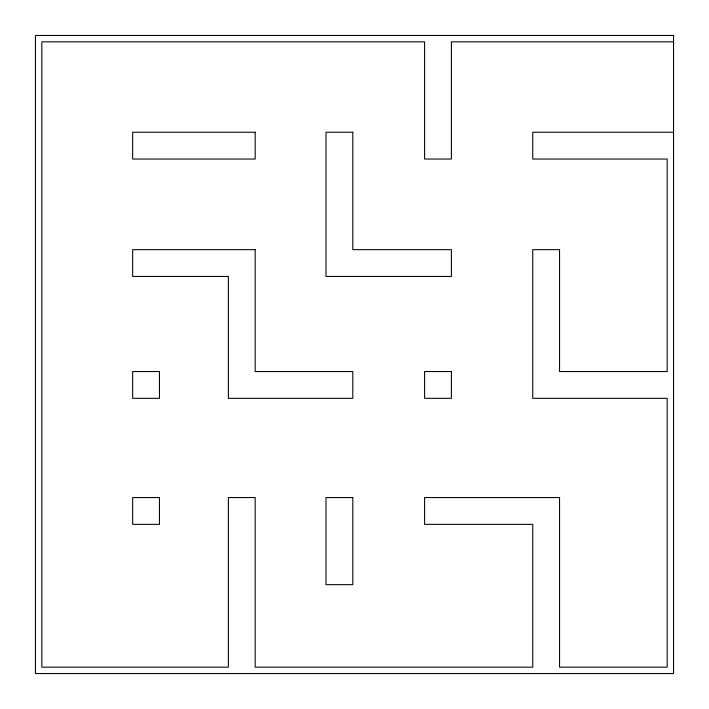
<?xml version="1.0" encoding="UTF-8"?>
<svg xmlns="http://www.w3.org/2000/svg" width="709" height="709" viewBox="0 0 709 709"><rect width="100%" height="100%" fill="white"/><g stroke="black" fill="none" stroke-linecap="round" stroke-linejoin="round"><path stroke-width="1.06" d="M673.55 41.831L451.394 41.831L451.394 159.046L424.594 159.046L424.594 41.831L41.831 41.831L41.831 667.169L228.378 667.169L228.378 497.558L255.178 497.558L255.178 667.169L532.751 667.169L532.751 524.359L424.594 524.359L424.594 497.558L559.552 497.558L559.552 667.169L667.169 667.169L667.169 398.334L532.751 398.334L532.751 249.657L559.552 249.657L559.552 371.534L667.169 371.534L667.169 159.046L532.751 159.046L532.751 132.246L673.55 132.246M673.55 35.45L35.45 35.45L35.45 673.55L673.55 673.55L673.55 35.45M255.178 132.246L132.663 132.246L132.663 159.046L255.178 159.046L255.178 132.246M352.807 132.246L326.007 132.246L326.007 276.457L451.394 276.457L451.394 249.657L352.807 249.657L352.807 132.246M255.178 249.657L132.663 249.657L132.663 276.457L228.378 276.457L228.378 398.334L352.807 398.334L352.807 371.534L255.178 371.534L255.178 249.657M159.463 371.534L132.663 371.534L132.663 398.334L159.463 398.334L159.463 371.534M451.394 371.534L424.594 371.534L424.594 398.334L451.394 398.334L451.394 371.534M159.463 497.558L132.663 497.558L132.663 524.359L159.463 524.359L159.463 497.558M352.807 497.558L326.007 497.558L326.007 584.659L352.807 584.659L352.807 497.558"/></g></svg>
